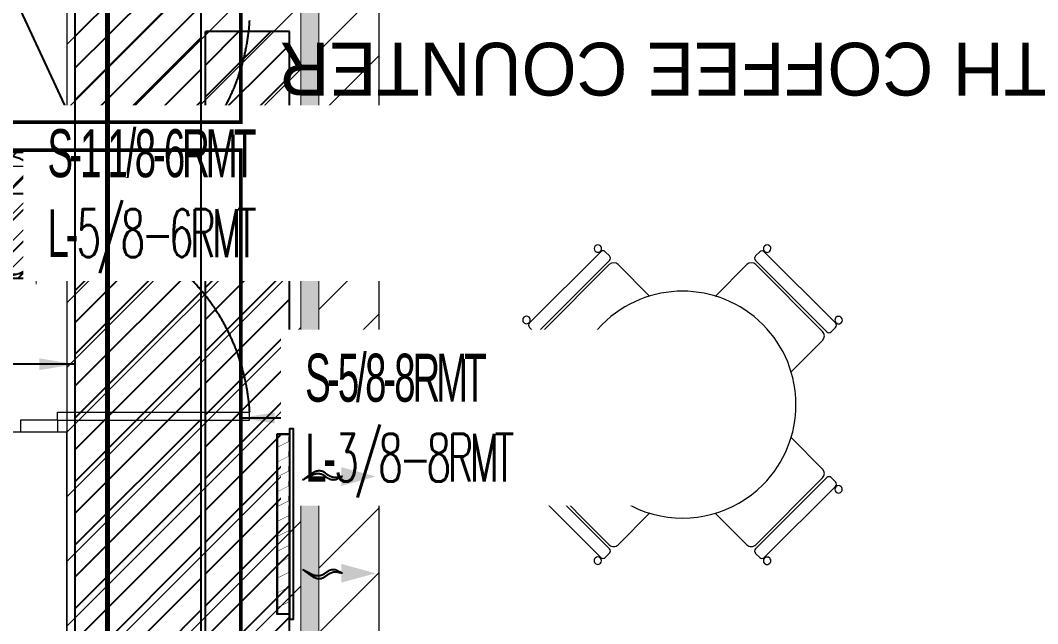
# Model space of a CAD drawing. Header units: millimetres. Extents: x -81374 to 485233, y -39075 to 157313.
# Drawn here: x 49089 to 53329, y 16335 to 18850 of the extents above; entities that cross this region are included whole.
import ezdxf
from ezdxf.enums import TextEntityAlignment as Align

# ---------------------------------------------------------------- set-up
doc = ezdxf.new("R2010")
doc.units = ezdxf.units.MM
doc.linetypes.add('ACAD_ISO02W100', pattern=[15, 12, -3])
doc.linetypes.add('HIDDEN', pattern=[0.375, 0.25, -0.125])
for name, color, linetype, lineweight in [('A-DOOR', 31, 'Continuous', 5), ('A-ELE-0.15', 252, 'Continuous', 0), ('CB-AC CABLE TRAY', 213, 'Continuous', 15), ('DRAIN PIPE', 76, 'Continuous', 30), ('G-IMPT', 8, 'Continuous', 5), ('M HVAC GRILLE', 6, 'Continuous', 13), ('M-HVAC-Volume Control Damper', 3, 'Continuous', 9)]:
    doc.layers.add(name, color=color, linetype=linetype, lineweight=lineweight)
for name, color, linetype in [('A-ELE-0.10', 251, 'Continuous'), ('HATCH', 8, 'Continuous'), ('Hatch 01_UC', 7, 'Continuous'), ('HVAC-SECTIONS', 7, 'Continuous'), ('M HVAC-Volume Control Damper', 3, 'Continuous'), ('M-HVAC ELLIPTICAL DUCT', 6, 'Continuous'), ('M-HVAC VRV PIPE', 152, 'Continuous'), ('M-HVAC-GRIL', 6, 'Continuous'), ('M-HVAC-INSULATION', 8, 'Continuous'), ('M-HVAC-SUPP', 4, 'Continuous'), ('M-HVAC-SUPPLY AIR DUCT', 4, 'Continuous'), ('M-HVAC-TEXT', 7, 'Continuous'), ('PCE-HVACTEXT', 7, 'Continuous')]:
    doc.layers.add(name, color=color, linetype=linetype)
doc.layers.add('ceiling', color=7, linetype='Continuous', lineweight=5, true_color=0x560d91)
doc.layers.add('LinearLight', color=7, linetype='Continuous', lineweight=5, true_color=0xb41f08)
doc.styles.add('Herbalife_Third Floor - Furniture Layout - 210201$0$CG', font='GOTHIC.TTF')
doc.styles.add('ROMAND', font='romand__.ttf')
doc.styles.add('romans', font='stylu.ttf', dxfattribs={"height": 125})
doc.styles.add('rs', font='romans.shx', dxfattribs={"width": 0.75})
doc.styles.get("Standard").update_dxf_attribs({"font": 'arial.ttf'})
doc.dimstyles.new('GLAZ ALU', dxfattribs={"dimscale": 100, "dimtxt": 2, "dimasz": 1.4, "dimexe": 0.8, "dimexo": 0.8, "dimgap": 0.75, "dimtad": 1, "dimdec": 0, "dimzin": 0, "dimdsep": 46, "dimtxsty": 'rs', "dimcen": 0.09, "dimclrd": 8, "dimclre": 8, "dimclrt": 2, "dimadec": 0, "dimazin": 0, "dimtfac": 1, "dimtdec": 0, "dimtmove": 0, "dimatfit": 3, "dimfxl": 1, "dimtolj": 1, "dimtzin": 0, "dimarcsym": 0})
doc.dimstyles.new('Vayucon', dxfattribs={"dimtxt": 200, "dimasz": 150, "dimexe": 0, "dimexo": 0, "dimgap": 9e-05, "dimtad": 1, "dimdec": 0, "dimrnd": 5, "dimzin": 0, "dimdsep": 46, "dimtxsty": 'ROMAND', "dimcen": 90, "dimclre": 99, "dimclrt": 7, "dimadec": 0, "dimazin": 0, "dimtfac": 1, "dimtdec": 0, "dimtofl": 0, "dimtmove": 1, "dimatfit": 3, "dimfxl": 1, "dimtolj": 1, "dimtzin": 0, "dimarcsym": 0})
pattern_1 = [(225, (86411.17, 39444.27), (134.70384, -134.70384), [])]
pattern_2 = [(45, (497008.21, -83079.44), (-66.29126, 66.29126), [])]

# ---------------------------------------------------------------- blocks, each defined once
blk = doc.blocks.new('floor plan 1')
at = {"layer": 'G-IMPT', "color": 8, "ltscale": 500}
for p, q in [((8888, -51009.4), (8888, -56209.4)), ((5684.2, -55983), (5981.5, -55685.9)), ((6000.1, -55685.9), (6018, -55703.9)), ((6626.1, -55704), (6644.1, -55686)), ((6662.7, -55686), (6959.8, -55983.3)), ((6018, -55722.5), (5720.8, -56019.6)), ((5738.2, -56018.4), (6016.9, -55739.9)), ((6054, -55739.9), (6185.1, -55871)), ((6457.8, -55872.2), (6590.1, -55740)), ((6923.2, -56019.8), (6626.1, -55722.6)), ((6627.3, -55740), (6905.8, -56018.6)), ((5702.2, -56019.6), (5684.2, -56001.6)), ((6959.8, -56001.8), (6941.8, -56019.8)), ((5869.3, -56186.7), (5738.2, -56055.5)), ((6905.8, -56055.8), (6773.5, -56188)), ((8888, -56209.4), (10386.8, -56209.4)), ((8926.6, -56259.4), (8926.6, -56209.4)), ((8926.6, -56209.4), (9080.8, -56209.4)), ((9080.8, -56259.4), (9080.8, -56209.4)), ((8126.6, -56259.4), (8126.6, -56292.8)), ((8926.6, -56259.4), (8126.6, -56259.4)), ((8926.6, -56259.4), (8926.6, -56292.8)), ((8926.6, -56259.4), (9080.8, -56259.4)), ((8926.6, -56292.8), (8126.6, -56292.8)), ((5738.1, -56591.7), (5870.4, -56459.4)), ((6774.6, -56460.7), (6905.7, -56591.9)), ((5684.1, -56645.6), (5702.1, -56627.6)), ((5720.7, -56627.6), (6017.8, -56924.9)), ((6016.6, -56907.5), (5738.1, -56628.8)), ((6625.9, -56925), (6923.1, -56627.9)), ((6905.7, -56629.1), (6627.1, -56907.6)), ((6941.7, -56627.9), (6959.7, -56645.9)), ((5981.2, -56961.4), (5684.1, -56664.2)), ((6959.7, -56664.5), (6662.4, -56961.5)), ((6186.1, -56775.2), (6053.8, -56907.5)), ((6589.9, -56907.6), (6458.8, -56776.4)), ((6017.8, -56943.5), (5999.8, -56961.4)), ((6643.8, -56961.5), (6625.9, -56943.5))]:
    blk.add_line(p, q, dxfattribs=at)
for centre, radius, start, end in [((5969.4, -55673), 15.6, 44.9848, 224.9848), ((5969.4, -55673), 15.6, 224.9848, 44.9848), ((6675, -55673.3), 15.6, 134.9848, 314.9848), ((6675, -55673.3), 15.6, 314.9848, 134.9848), ((5990.8, -55695.2), 13.1, 44.9848, 134.9848), ((6008.8, -55713.2), 13.1, 314.9848, 44.9848), ((6635.4, -55713.3), 13.1, 134.9848, 224.9848), ((6653.4, -55695.3), 13.1, 44.9848, 134.9848), ((6035.4, -55758.5), 26.3, 44.9848, 134.9848), ((6608.7, -55758.5), 26.3, 44.9848, 134.9848), ((6322, -56323.7), 473.1, 314.9848, 134.9848), ((5671.5, -55970.7), 15.6, 44.9848, 224.9848), ((5671.5, -55970.7), 15.6, 224.9848, 44.9848), ((6972.7, -55971.2), 15.6, 134.9848, 314.9848), ((6972.7, -55971.2), 15.6, 314.9848, 134.9848), ((5693.5, -55992.3), 13.1, 134.9848, 224.9848), ((6322, -56323.7), 473.1, 134.9848, 314.9848), ((6950.5, -55992.5), 13.1, 314.9848, 44.9848), ((5711.5, -56010.3), 13.1, 224.9848, 314.9848), ((5756.8, -56037), 26.3, 134.9848, 224.9848), ((6887.2, -56037.2), 26.3, 314.9848, 44.9848), ((6932.5, -56010.5), 13.1, 224.9848, 314.9848), ((8997.5, -56239), 873.3, 183.5447, 265.3414), ((5756.7, -56610.3), 26.3, 134.9848, 224.9848), ((6887.2, -56610.5), 26.3, 314.9848, 44.9848), ((5693.4, -56654.9), 13.1, 134.9848, 224.9848), ((5711.4, -56636.9), 13.1, 44.9848, 134.9848), ((6932.4, -56637.2), 13.1, 44.9848, 134.9848), ((6950.4, -56655.2), 13.1, 314.9848, 44.9848), ((5671.2, -56676.3), 15.6, 134.9848, 314.9848), ((5671.2, -56676.3), 15.6, 314.9848, 134.9848), ((6972.4, -56676.8), 15.6, 44.9848, 224.9848), ((6972.4, -56676.8), 15.6, 224.9848, 44.9848), ((6035.2, -56888.9), 26.3, 224.9848, 314.9848), ((6008.5, -56934.2), 13.1, 314.9848, 44.9848), ((6608.5, -56889), 26.3, 224.9848, 314.9848), ((6635.2, -56934.3), 13.1, 134.9848, 224.9848), ((5968.9, -56974.1), 15.6, 134.9848, 314.9848), ((5968.9, -56974.1), 15.6, 314.9848, 134.9848), ((5990.5, -56952.1), 13.1, 224.9848, 314.9848), ((6653.1, -56952.2), 13.1, 224.9848, 314.9848), ((6674.5, -56974.4), 15.6, 44.9848, 224.9848), ((6674.5, -56974.4), 15.6, 224.9848, 44.9848), ((8997.5, -57979.8), 873.3, 94.6586, 176.4553)]:
    blk.add_arc(centre, radius, start, end, dxfattribs=at)
at = {"layer": 'G-IMPT', "color": 8, "ltscale": 500, "style": 'Herbalife_Third Floor - Furniture Layout - 210201$0$CG'}
blk.add_text('CAFETERIA WITH COFFEE COUNTER', height=220, dxfattribs=at).set_placement((2710.6, -57832.5))
at = {"layer": 'G-IMPT', "color": 8, "ltscale": 500}
for rotation, p in [(359.9992, (39680.6, -4989.6, 0)), (359.9992, (35886.7, -10139.3, 0)), (270.0008, (28873.3, -20643.5, 0)), (359.9992, (11975.3, -26935.4, 0)), (359.9992, (15267.6, -26935.4, 0)), (359.9992, (26686.3, -26987.7, 0)), (270.0008, (15861.1, -28615, 0)), (89.9992, (23697.8, -33300.6, 0)), (89.9992, (23597.9, -35337.7, 0)), (89.9992, (23597.9, -37388.3, 0)), (359.9992, (13750.4, -37781.5, 0)), (89.9992, (23697.8, -40746.8, 0)), (89.9992, (23597.8, -44302.5, 0)), (89.9992, (23597.8, -46399.1, 0)), (89.9992, (23697.8, -48339.8, 0)), (89.9992, (23697.8, -54280, 0)), (359.9992, (27418.1, -55702.4, 0)), (89.9992, (9671.9, -65856.5, 0)), (359.9992, (4684.1, -67403.4, 0)), (359.9992, (8737.2, -67403.4, 0))]:
    blk.add_attdef('PARTITIONTYPE', text='', height=200, rotation=rotation, dxfattribs=at).set_placement(p, align=Align.MIDDLE_CENTER)
blk = doc.blocks.new('*U106')
at = {"layer": 'M HVAC-Volume Control Damper', "color": 6}
for p, q in [((144683.3, -122710), (145063.8, -122710)), ((144612.5, -122830), (144635, -122746.9)), ((145111.6, -122745.4), (145137.5, -122830)), ((144612.5, -122830), (144635, -122913.1)), ((145111.6, -122914.6), (145137.5, -122830)), ((144683.3, -122950), (145063.8, -122950))]:
    blk.add_line(p, q, dxfattribs=at)
at = {"layer": 'M HVAC-Volume Control Damper', "color": 6, "const_width": 5}
for points in [[(144612.5, -122680), (144612.5, -122680), (145162.5, -122680), (145137.5, -122680), (145137.5, -122980), (145162.5, -122980), (145137.5, -122980), (144612.5, -122980), (144587.5, -122980), (144612.5, -122980), (144612.5, -122680), (144587.5, -122680), (144612.5, -122680)], [(144612.5, -122830), (145137.5, -122830)]]:
    blk.add_lwpolyline(points, dxfattribs=at)
for points in [[(144612.5, -122880), (145137.5, -122880), (145137.5, -122780), (144612.5, -122780)], [(145137.5, -122805), (145137.5, -122855), (145162.5, -122855), (145162.5, -122805)], [(145162.5, -122825), (145162.5, -122835), (145187.5, -122835), (145187.5, -122880), (145197.5, -122880), (145197.5, -122825), (145162.5, -122825)]]:
    blk.add_lwpolyline(points, close=True, dxfattribs=at)
at = {"layer": 'M HVAC-Volume Control Damper', "color": 6}
for centre, start, end in [((144683.3, -122760), 90, 164.8459), ((145063.8, -122760), 17.032, 90), ((144683.3, -122900), 195.1541, 270), ((145063.8, -122900), 270, 342.968)]:
    blk.add_arc(centre, 50, start, end, dxfattribs=at)
blk = doc.blocks.new('*U149')
at = {"layer": 'CB-AC CABLE TRAY', "true_color": 0xa953a0}
h = blk.add_hatch(dxfattribs=at)
h.set_pattern_fill('ANSI31', color=215, scale=25)
h.set_pattern_definition([(45, (-902090.715, 1103058.81), (-56.1266008, 56.1266008), [])])
h.paths.add_polyline_path([(-88704.9, -150.4), (-88704.9, 299.6), (-86026.4, 299.6), (-86026.4, -150.4)])
at = {"layer": 'CB-AC CABLE TRAY', "color": 215, "true_color": 0xa953a0}
blk.add_lwpolyline([(-88704.9, -150.4), (-88704.9, 299.6), (-86026.4, 299.6), (-86026.4, -150.4)], close=True, dxfattribs=at)
blk = doc.blocks.new('RAAAA')
at = {"linetype": 'Continuous', "ltscale": 1000}
for points in [[(363, 0, 0), (363, 0, 0), (364, 0, 0), (364, 0, 0), (365, 0, 0), (366, 0, 0), (367, -1, 0), (368, -1, 0), (369, -1, 0), (371, -1, 0), (373, -2, 0), (374, -2, 0), (377, -2, 0), (379, -3, 0), (381, -3, 0), (384, -4, 0), (387, -4, 0), (390, -5, 0), (393, -5, 0), (397, -6, 0), (400, -6, 0), (404, -7, 0), (408, -8, 0), (412, -8, 0), (416, -9, 0), (421, -10, 0), (421, -10, 0), (425, -11, 0), (430, -11, 0), (435, -11, 0), (439, -11, 0), (444, -11, 0), (449, -11, 0), (454, -10, 0), (459, -10, 0), (464, -9, 0), (468, -7, 0), (473, -6, 0), (478, -4, 0), (483, -2, 0), (488, 0, 0), (494, 2, 0), (499, 4, 0), (504, 7, 0), (509, 10, 0), (514, 13, 0), (519, 16, 0), (525, 20, 0), (530, 24, 0), (535, 28, 0), (541, 32, 0), (546, 36, 0), (546, 36, 0), (552, 40, 0), (557, 44, 0), (563, 48, 0), (568, 51, 0), (574, 54, 0), (580, 56, 0), (586, 58, 0), (592, 60, 0), (598, 61, 0), (604, 62, 0), (610, 62, 0), (616, 62, 0), (622, 62, 0), (628, 61, 0), (635, 60, 0), (641, 59, 0), (648, 57, 0), (654, 55, 0), (661, 52, 0), (668, 49, 0), (675, 46, 0), (681, 42, 0), (688, 38, 0), (695, 33, 0), (702, 28, 0), (702, 28, 0), (709, 23, 0), (716, 19, 0), (722, 14, 0), (728, 10, 0), (734, 5, 0), (740, 1, 0), (745, -2, 0), (750, -6, 0), (755, -9, 0), (759, -13, 0), (763, -15, 0), (767, -18, 0), (771, -21, 0), (774, -23, 0), (777, -25, 0), (779, -27, 0), (782, -29, 0), (784, -31, 0), (786, -32, 0), (787, -33, 0), (789, -34, 0), (790, -35, 0), (790, -35, 0), (791, -35, 0), (791, -36, 0)], [(363, 0, 0), (363, 0, 0), (364, 0, 0), (364, 0, 0), (365, -1, 0), (366, -1, 0), (367, -2, 0), (368, -2, 0), (369, -3, 0), (371, -4, 0), (373, -5, 0), (374, -5, 0), (377, -6, 0), (379, -8, 0), (381, -9, 0), (384, -10, 0), (387, -12, 0), (390, -13, 0), (393, -15, 0), (397, -16, 0), (400, -18, 0), (404, -20, 0), (408, -22, 0), (412, -24, 0), (416, -26, 0), (421, -28, 0), (421, -28, 0), (425, -30, 0), (430, -32, 0), (435, -34, 0), (439, -35, 0), (444, -36, 0), (449, -37, 0), (454, -37, 0), (459, -38, 0), (464, -38, 0), (468, -37, 0), (473, -37, 0), (478, -36, 0), (483, -35, 0), (488, -33, 0), (494, -32, 0), (499, -30, 0), (504, -28, 0), (509, -25, 0), (514, -22, 0), (519, -19, 0), (525, -16, 0), (530, -13, 0), (535, -9, 0), (541, -5, 0), (546, 0, 0), (546, 0, 0), (552, 4, 0), (557, 8, 0), (563, 12, 0), (568, 15, 0), (574, 18, 0), (580, 21, 0), (586, 23, 0), (592, 25, 0), (598, 27, 0), (604, 28, 0), (610, 29, 0), (616, 30, 0), (622, 30, 0), (628, 31, 0), (635, 30, 0), (641, 30, 0), (648, 29, 0), (654, 28, 0), (661, 26, 0), (668, 24, 0), (675, 22, 0), (681, 20, 0), (688, 17, 0), (695, 14, 0), (702, 10, 0), (702, 10, 0), (709, 7, 0), (716, 3, 0), (722, 0, 0), (728, -3, 0), (734, -6, 0), (740, -9, 0), (745, -12, 0), (750, -14, 0), (755, -17, 0), (759, -19, 0), (763, -21, 0), (767, -23, 0), (771, -25, 0), (774, -27, 0), (777, -28, 0), (779, -30, 0), (782, -31, 0), (784, -32, 0), (786, -33, 0), (787, -34, 0), (789, -34, 0), (790, -35, 0), (790, -35, 0), (791, -35, 0), (791, -36, 0)]]:
    blk.add_polyline3d(points, dxfattribs=at)
blk.add_solid([(373, 101), (0, 0), (373, -101)], dxfattribs=at)
blk = doc.blocks.new('zw$77DE')
at = {"layer": 'M-HVAC-GRIL', "linetype": 'ByBlock'}
blk.add_lwpolyline([(0, 750), (0, 771.4), (-17.1, 771.4), (-17.1, -21.4), (0, -21.4), (0, 0), (0, 750), (51.4, 750), (51.4, 0), (0, 0), (51.4, 0), (51.4, 750), (51.4, 750)], dxfattribs=at)
at = {"layer": 'M-HVAC-GRIL', "lineweight": 0, "const_width": 1.71}
for points in [[(3.9, 678.6), (3.9, 700.1), (46.7, 721.5), (46.7, 742.9)], [(3.9, 617.2), (3.9, 638.6), (46.7, 660.1), (46.7, 681.5)], [(3.9, 555.8), (3.9, 577.2), (46.7, 598.6), (46.7, 620.1)], [(3.9, 495.6), (3.9, 517.1), (46.7, 538.5), (46.7, 559.9)], [(3.9, 444), (3.9, 465.4), (46.7, 486.8), (46.7, 508.3)], [(3.9, 381.8), (3.9, 403.2), (46.7, 424.7), (46.7, 446.1)], [(3.9, 319.7), (3.9, 341.1), (46.7, 362.5), (46.7, 384)], [(3.9, 257.5), (3.9, 279), (46.7, 300.4), (46.7, 321.8)], [(3.9, 195.4), (3.9, 216.8), (46.7, 238.2), (46.7, 259.7)], [(3.9, 133.2), (3.9, 154.7), (46.7, 176.1), (46.7, 197.5)], [(3.9, 71.8), (3.9, 93.2), (46.7, 114.7), (46.7, 136.1)], [(3.9, 10.4), (3.9, 31.8), (46.7, 53.2), (46.7, 74.7)]]:
    blk.add_lwpolyline(points, dxfattribs=at)
at = {"layer": 'M-HVAC-SUPP'}
for p, xscale, yscale, zscale, rotation in [((-360.3, 580.5), 0.3839999997941416, 0.3839999997941416, 0.3839999997941416, 359.7971218112731), ((-360.3, 176.5), -0.3839999997941415, 0.3839999997941436, 0.3839999997941436, 180.2028781887378)]:
    blk.add_blockref('RAAAA', p, dxfattribs=dict(at, xscale=xscale, yscale=yscale, zscale=zscale, rotation=rotation))
blk = doc.blocks.new('jyfhg')
at = {"layer": 'M HVAC GRILLE', "color": 7}
blk.add_blockref('zw$77DE', (-100, -700), dxfattribs=at)

msp = doc.modelspace()

# ---------------------------------------------------------------- hatches: boundary and pattern name
at = {"layer": 'HATCH'}
h = msp.add_hatch(color=8, dxfattribs=at)
h.dxf.hatch_style = 1
edge = h.paths.add_edge_path(flags=16)
edge.add_arc((51082.8, 23076.1), 750, 450, 540)
edge.add_line((50332.8, 23076.1), (50332.8, 13716.5))
edge.add_arc((51082.8, 13716.5), 750, 180, 270)
edge.add_line((51082.8, 12966.5), (54782.5, 12966.5))
edge.add_arc((54782.5, 13716.5), 750, 270, 360)
edge.add_line((55532.5, 13716.5), (55532.5, 23076.1))
edge.add_arc((54782.5, 23076.1), 750, 360, 450)
edge.add_line((54782.5, 23826.1), (51082.8, 23826.1))
edge = h.paths.add_edge_path()
edge.add_arc((51082.8, 23076.1), 825, 450, 540)
edge.add_line((50257.8, 23076.1), (50257.8, 13716.5))
edge.add_arc((51082.8, 13716.5), 825, 180, 270)
edge.add_line((51082.8, 12891.5), (54782.5, 12891.5))
edge.add_arc((54782.5, 13716.5), 825, 270, 360)
edge.add_line((55607.5, 13716.5), (55607.5, 23076.1))
edge.add_arc((54782.5, 23076.1), 825, 360, 450)
edge.add_line((54782.5, 23901.1), (51082.8, 23901.1))
at = {"layer": 'Hatch 01_UC', "linetype": 'Continuous', "lineweight": 0, "transparency": 33554597}
h = msp.add_hatch(dxfattribs=at)
h.set_pattern_fill('ANSI31', color=8, scale=60, angle=180)
h.set_pattern_definition(pattern_1)
h.paths.add_polyline_path([(56014.8, 24856.1), (49282.8, 24856.1), (49282.8, 18559.3), (49282.8, 11934), (56251.6, 11934), (56251.6, 12466.5), (56584.1, 12466.5), (56584.1, 21441.1), (56022.8, 21441.1), (56022.8, 22506.1), (56582.5, 22506.1), (56582.5, 24856.1)])
edge = h.paths.add_edge_path(flags=16)
edge.add_ellipse((51082.8, 23076.1), major_axis=(825, 0), ratio=1, start_angle=90, end_angle=180)
edge.add_line((50257.8, 23076.1), (50257.8, 13716.5))
edge.add_ellipse((51082.8, 13716.5), major_axis=(825, 0), ratio=1, start_angle=180, end_angle=270)
edge.add_line((51082.8, 12891.5), (54782.5, 12891.5))
edge.add_ellipse((54782.5, 13716.5), major_axis=(825, 0), ratio=1, start_angle=270, end_angle=360)
edge.add_line((55607.5, 13716.5), (55607.5, 23076.1))
edge.add_ellipse((54782.5, 23076.1), major_axis=(825, 0), ratio=1, start_angle=0, end_angle=90)
edge.add_line((54782.5, 23901.1), (51082.8, 23901.1))
h = msp.add_hatch(dxfattribs=at)
h.set_pattern_fill('ANSI31', color=8, scale=60, angle=180)
h.set_pattern_definition(pattern_1)
edge = h.paths.add_edge_path(flags=16)
edge.add_arc((51082.8, 23076.1), 500, 450, 540)
edge.add_line((50582.8, 23076.1), (50582.8, 13716.5))
edge.add_arc((51082.8, 13716.5), 500, 180, 270)
edge.add_line((51082.8, 13216.5), (54782.5, 13216.5))
edge.add_arc((54782.5, 13716.5), 500, 270, 360)
edge.add_line((55282.5, 13716.5), (55282.5, 23076.1))
edge.add_arc((54782.5, 23076.1), 500, 360, 450)
edge.add_line((54782.5, 23576.1), (51082.8, 23576.1))
edge = h.paths.add_edge_path()
edge.add_ellipse((51082.8, 23076.1), major_axis=(750, 0), ratio=1, start_angle=90, end_angle=180)
edge.add_line((50332.8, 23076.1), (50332.8, 13716.5))
edge.add_ellipse((51082.8, 13716.5), major_axis=(750, 0), ratio=1, start_angle=180, end_angle=270)
edge.add_line((51082.8, 12966.5), (54782.5, 12966.5))
edge.add_ellipse((54782.5, 13716.5), major_axis=(750, 0), ratio=1, start_angle=270, end_angle=360)
edge.add_line((55532.5, 13716.5), (55532.5, 23076.1))
edge.add_ellipse((54782.5, 23076.1), major_axis=(750, 0), ratio=1, start_angle=0, end_angle=90)
edge.add_line((54782.5, 23826.1), (51082.8, 23826.1))
at = {"layer": 'M-HVAC-INSULATION'}
h = msp.add_hatch(dxfattribs=at)
h.set_pattern_fill('ANSI31', color=256, scale=750, angle=360, style=0)
h.set_pattern_definition(pattern_2)
h.paths.add_polyline_path([(49317.8, 20789.5), (49842.8, 20789.5), (49842.8, 13414.1), (49317.8, 13414.1)])
h = msp.add_hatch(dxfattribs=at)
h.set_pattern_fill('ANSI31', color=256, scale=750, angle=360, style=0)
h.set_pattern_definition(pattern_2)
h.paths.add_polyline_path([(49860.2, 18804.2), (49860.2, 13925.1), (50210.2, 13925.1), (50210.2, 18804.2)])
h = msp.add_hatch(dxfattribs=at)
h.set_pattern_fill('ANSI31', color=26, scale=750, angle=360, style=0)
h.set_pattern_definition([(45, (496839.4, -83091.07), (-66.29126, 66.29126), [])])
h.paths.add_polyline_path([(49860.2, 18299.5), (39938.6, 18299.5), (39938.6, 17774.5), (49860.2, 17774.5)])

# ---------------------------------------------------------------- linework, layer by layer
at = {"layer": 'A-DOOR', "color": 8}
for p, q in [((49244.2, 17217.4), (50044.2, 17217.4)), ((50044.2, 17184), (50044.2, 17217.4)), ((49244.2, 17184), (50044.2, 17184))]:
    msp.add_line(p, q, dxfattribs=at)
at = {"layer": 'A-ELE-0.10', "color": 8, "linetype": 'ACAD_ISO02W100', "ltscale": 500}
for centre, start, end in [((49173.3, 18904.5), 274.6586, 356.4553), ((49173.3, 17163.6), 3.5447, 85.3414)]:
    msp.add_arc(centre, 873.3, start, end, dxfattribs=at)
at = {"layer": 'A-ELE-0.15', "color": 8}
for p, q in [((49090, 17184), (49090, 17134)), ((49244.2, 17184), (49090, 17184)), ((49244.2, 17134), (49090, 17134))]:
    msp.add_line(p, q, dxfattribs=at)
at = {"layer": 'ceiling', "color": 8, "linetype": 'Continuous'}
msp.add_lwpolyline([(56014.8, 24856.1), (49282.8, 24856.1), (49282.8, 18559.3), (49282.8, 18559.3), (49282.8, 11934), (56251.6, 11934), (56251.6, 12466.5), (56584.1, 12466.5), (56584.1, 21441.1), (56022.8, 21441.1), (56022.8, 22506.1), (56582.5, 22506.1), (56582.5, 24856.1), (56014.8, 24856.1)], dxfattribs=at)
msp.add_lwpolyline([(51082.8, 23576.1, 0.414214), (50582.8, 23076.1), (50582.8, 13716.5, 0.414214), (51082.8, 13216.5), (54782.5, 13216.5, 0.414214), (55282.5, 13716.5), (55282.5, 23076.1, 0.414214), (54782.5, 23576.1)], format="xyb", close=True, dxfattribs=at)
at = {"layer": 'LinearLight', "color": 8, "const_width": 5}
for points in [[(51082.8, 23901.1, 0.414214), (50257.8, 23076.1), (50257.8, 13716.5, 0.414214), (51082.8, 12891.5), (54782.5, 12891.5, 0.414214), (55607.5, 13716.5), (55607.5, 23076.1, 0.414214), (54782.5, 23901.1)], [(51082.8, 23826.1, 0.414214), (50332.8, 23076.1), (50332.8, 13716.5, 0.414214), (51082.8, 12966.5), (54782.5, 12966.5, 0.414214), (55532.5, 13716.5), (55532.5, 23076.1, 0.414214), (54782.5, 23826.1)]]:
    msp.add_lwpolyline(points, format="xyb", close=True, dxfattribs=at)
at = {"layer": 'M-HVAC ELLIPTICAL DUCT', "color": 6, "linetype": 'Continuous'}
for p, q in [((50210.2, 18133.8), (50210.2, 18658.8)), ((49860.2, 18299.5), (49860.2, 17774.5))]:
    msp.add_line(p, q, dxfattribs=at)
at = {"layer": 'M-HVAC ELLIPTICAL DUCT', "linetype": 'Continuous'}
for p, q in [((49860.2, 18299.5), (39938.6, 18299.5)), ((49860.2, 17774.5), (39938.6, 17774.5))]:
    msp.add_line(p, q, dxfattribs=at)
at = {"layer": 'M-HVAC-SUPPLY AIR DUCT', "linetype": 'Continuous'}
for p, q in [((49860.2, 13925.1, 0), (49860.2, 18804.2, 0)), ((50210.2, 18804.2), (49860.2, 18804.2)), ((50210.2, 13925.1, 0), (50210.2, 18804.2, 0))]:
    msp.add_line(p, q, dxfattribs=at)

# ---------------------------------------------------------------- block references
at = {"linetype": 'Continuous', "rotation": 180}
msp.add_blockref('floor plan 1', (58170.8, -39075.4), dxfattribs=at)
at = {"layer": 'CB-AC CABLE TRAY', "color": 4, "linetype": 'HIDDEN', "rotation": 359.9997198436913}
msp.add_blockref('*U149', (135309.2, 17942.2), dxfattribs=at)
at = {"layer": 'M-HVAC-Volume Control Damper', "lineweight": -2, "xscale": -1, "rotation": 269.9999999999999}
msp.add_blockref('*U106', (171834.9, -126838), dxfattribs=at)

# ---------------------------------------------------------------- leaders
at = {"layer": 'HVAC-SECTIONS', "linetype": 'Continuous'}
msp.add_leader([(49317.8, 17416.9), (47367.3, 17416.9)], dimstyle='Vayucon', override={"dimgap": 9e-05, "dimtad": 0}, dxfattribs=at)
at = {"layer": 'M-HVAC-SUPPLY AIR DUCT', "color": 0, "linetype": 'Continuous'}
msp.add_leader([(49476.2, 18063.9), (48944.7, 19205), (47489.6, 19205)], dimstyle='Vayucon', dxfattribs=at)
at = {"layer": 'PCE-HVACTEXT', "ltscale": 0.25}
for points in [[(48887.1, 18128.8), (50262.5, 18128.8)], [(50008.4, 17192.9), (51170, 17192.9)]]:
    msp.add_leader(points, dimstyle='GLAZ ALU', override={"dimtad": 0, "dimclrd": 7, "dimclrt": 256, "dimfxl": 100, "dimfxlon": 1, "dimtfill": 1, "dimarcsym": 1}, dxfattribs=at)

# ---------------------------------------------------------------- next in the draw order: texts
at = {"layer": 'M-HVAC-TEXT', "insert": (49201.7, 17796.6), "char_height": 200, "width": 1334.442, "attachment_point": 7, "style": 'romans', "bg_fill": 2}
msp.add_mtext('\\pxql;{\\fStylus BT|b0|i0|c0|p34;\\W0.6;\\T0.75;\\C150;S-1 1/8-6RMT\\P\\pt1;L-\\Fromans.shx|c1;5/8-6RMT}', dxfattribs=at)

# ---------------------------------------------------------------- next in the draw order: linework, layer by layer
at = {"layer": 'M-HVAC ELLIPTICAL DUCT', "linetype": 'Continuous'}
for p, q in [((49317.8, 14044.4), (49317.8, 20789.5)), ((49842.8, 14044.4), (49842.8, 20789.5))]:
    msp.add_line(p, q, dxfattribs=at)
at = {"layer": 'M-HVAC VRV PIPE', "color": 6, "linetype": 'Continuous', "const_width": 15}
msp.add_lwpolyline([(52457.1, 21580.3), (50008.4, 21580.3), (50008.4, 18425.6), (47232.9, 18425.6)], dxfattribs=at)
at = {"layer": 'M-HVAC VRV PIPE', "color": 6, "linetype": 'Continuous', "const_width": 15, "elevation": 0}
msp.add_lwpolyline([(47232.4, 18309.1), (50008.4, 18309.1), (50008.4, 16009.2), (52457.1, 16009.2)], dxfattribs=at)

# ---------------------------------------------------------------- next in the draw order: texts
at = {"layer": 'M-HVAC-TEXT', "insert": (50275.7, 16860.7), "char_height": 200, "width": 1334.442, "attachment_point": 7, "style": 'romans', "bg_fill": 2}
msp.add_mtext('\\pxql;{\\W0.6;\\T0.75;\\C6;S-5/8-8RMT\\P\\pt1;L-\\Fromans.shx|c1;3/8-8RMT}', dxfattribs=at)

# ---------------------------------------------------------------- next in the draw order: linework, layer by layer
at = {"layer": 'DRAIN PIPE', "color": 76, "linetype": 'Continuous'}
msp.add_lwpolyline([(48524.9, 10714.7, 20, 20, 0), (48525, 13646.6, 20, 20, 0), (49452.1, 13646.6, 20, 20, 0), (49452.1, 18740.8, 20, 20, 0), (49452.1, 24174.9, 20, 20, 0), (50442.6, 24176.6, 0, 0, 0)], format="xyseb", dxfattribs=at)

# ---------------------------------------------------------------- next in the draw order: block references
at = {"layer": 'M HVAC GRILLE', "color": 0, "rotation": 180}
msp.add_blockref('jyfhg', (50110.2, 16425.6, 0), dxfattribs=at)

doc.saveas('drawing.dxf')
